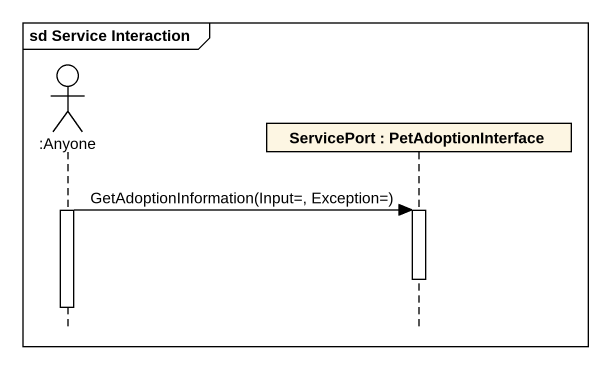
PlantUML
@startuml
mainframe sd Service Interaction
hide footbox
actor ":Anyone" as Anyone
participant "ServicePort : PetAdoptionInterface" as ServicePort

activate Anyone
Anyone -> ServicePort : GetAdoptionInformation(Input=, Exception=)
activate ServicePort
deactivate ServicePort
deactivate Anyone
@enduml
